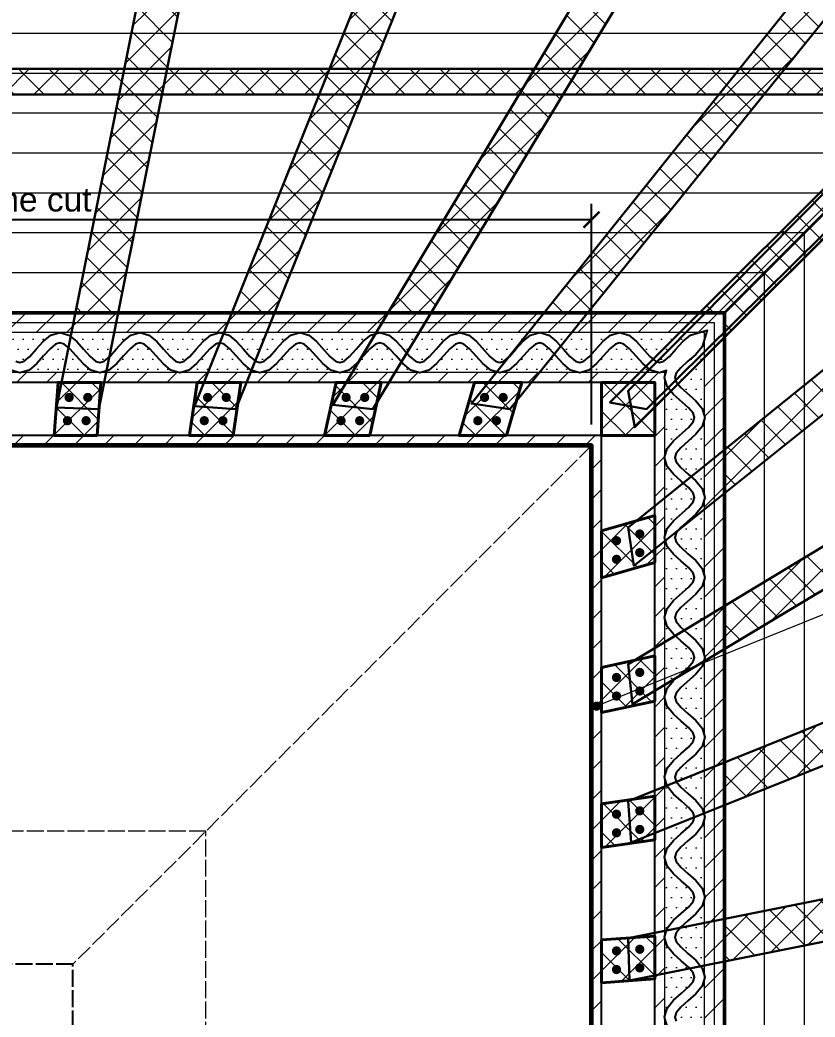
# Model space of a CAD drawing. Header units: millimetres. Extents: x -5750 to 7370, y -6735 to 6000.
# Drawn here: x 551 to 3540, y 301 to 4051 of the extents above; entities that cross this region are included whole.
import ezdxf

# ---------------------------------------------------------------- set-up
doc = ezdxf.new("R2010")
doc.units = ezdxf.units.MM
doc.linetypes.add('DASHED', pattern=[1.524, 1.27, -0.254])
for name, color, linetype, lineweight in [('ANNOTATION', 4, 'CONTINUOUS', 18), ('DIMS', 3, 'CONTINUOUS', 18), ('HATCH-CAST', 7, 'CONTINUOUS', 9), ('HATCH-INSULATION', 7, 'Continuous', 9), ('HATCH-PRINTED', 7, 'CONTINUOUS', 9), ('HIDDEN-AXIS', 8, 'DASHED', 18), ('LINES', 7, 'CONTINUOUS', 25), ('OUTLINE-CUT', 7, 'CONTINUOUS', 50), ('OUTLINE-FINE', 7, 'CONTINUOUS', 25), ('PRINTED-BEAD', 7, 'CONTINUOUS', 25)]:
    doc.layers.add(name, color=color, linetype=linetype, lineweight=lineweight)
doc.styles.get("Standard").update_dxf_attribs({"font": 'arial.ttf'})
doc.dimstyles.new('PYR-1-50', dxfattribs={"dimscale": 50, "dimtxt": 1.8, "dimasz": 1.2, "dimexe": 1.2, "dimexo": 0.8, "dimgap": 0.6, "dimtad": 1, "dimdec": 0, "dimtxsty": 'Standard', "dimblk": 'ARCHTICK', "dimcen": 2.5, "dimclrd": 3, "dimclre": 3, "dimclrt": 7, "dimazin": 3, "dimtfac": 1, "dimtmove": 0, "dimatfit": 3})

# ---------------------------------------------------------------- blocks, each defined once
blk = doc.blocks.new('_ARCHTICK')
at = {"color": 0, "linetype": 'BYBLOCK', "const_width": 0.15}
blk.add_lwpolyline([(-0.5, -0.5), (0.5, 0.5)], dxfattribs=at)

msp = doc.modelspace()

# ---------------------------------------------------------------- hatches: boundary and pattern name
at = {"layer": 'ANNOTATION', "ltscale": 50}
h = msp.add_hatch(color=7, dxfattribs=at)
h.dxf.hatch_style = 1
edge = h.paths.add_edge_path()
edge.add_arc((2718.8, 1470), 17.5, 0, 360)
at = {"layer": 'HATCH-CAST', "ltscale": 50}
h = msp.add_hatch(dxfattribs=at)
h.set_pattern_fill('ANSI37', scale=25.197)
h.paths.add_polyline_path([(-4887.5, -5137.5), (-4887.5, 5137.5), (5387.5, 5137.5), (5387.5, -5137.5)])
h.paths.add_polyline_path([(-4662.5, 4819.2), (-4662.5, 3930), (-4683.3, 3857.9), (-4662.5, 3841.3), (-4662.5, 2947.5), (-4678.8, 2872.2), (-4662.5, 2862.5), (-4662.5, 1965), (-4673.7, 1887.2), (-4662.5, 1882.7), (-4662.5, 982.5), (-4668.2, 903.1), (-4662.5, 901.9), (-4662.5, 80), (-4662.5, -80), (-4662.5, -901.9), (-4668.2, -903.1), (-4662.5, -982.5), (-4662.5, -1882.7), (-4673.7, -1887.2), (-4662.5, -1965), (-4662.5, -2862.5), (-4678.8, -2872.2), (-4662.5, -2947.5), (-4662.5, -3841.3), (-4683.3, -3857.9), (-4662.5, -3930), (-4662.5, -4819.2), (-4687.2, -4843.9), (-4687.1, -4844.2), (-4731.1, -4887.8), (-4662.5, -4912.5), (-4637.8, -4981.1), (-4594.2, -4937.1), (-4593.9, -4937.2), (-4569.2, -4912.5), (-3680, -4912.5), (-3607.9, -4933.3), (-3591.3, -4912.5), (-2697.5, -4912.5), (-2622.2, -4928.8), (-2612.5, -4912.5), (-1715, -4912.5), (-1637.2, -4923.7), (-1632.7, -4912.5), (-732.5, -4912.5), (-653.1, -4918.2), (-651.9, -4912.5), (170, -4912.5), (330, -4912.5), (1151.9, -4912.5), (1153.1, -4918.2), (1232.5, -4912.5), (2132.7, -4912.5), (2137.2, -4923.7), (2215, -4912.5), (3112.5, -4912.5), (3122.2, -4928.8), (3197.5, -4912.5), (4091.3, -4912.5), (4107.9, -4933.3), (4180, -4912.5), (5069.2, -4912.5), (5093.9, -4937.2), (5094.2, -4937.1), (5137.8, -4981.1), (5162.5, -4912.5), (5231.1, -4887.8), (5187.1, -4844.2), (5187.2, -4843.9), (5162.5, -4819.2), (5162.5, -3930), (5183.3, -3857.9), (5162.5, -3841.3), (5162.5, -2947.5), (5178.8, -2872.2), (5162.5, -2862.5), (5162.5, -1965), (5173.7, -1887.2), (5162.5, -1882.7), (5162.5, -982.5), (5168.2, -903.1), (5162.5, -901.9), (5162.5, -80), (5162.5, 80), (5162.5, 901.9), (5168.2, 903.1), (5162.5, 982.5), (5162.5, 1882.7), (5173.7, 1887.2), (5162.5, 1965), (5162.5, 2862.5), (5178.8, 2872.2), (5162.5, 2947.5), (5162.5, 3841.3), (5183.3, 3857.9), (5162.5, 3930), (5162.5, 4819.2), (5187.2, 4843.9), (5187.1, 4844.2), (5231.1, 4887.8), (5162.5, 4912.5), (5137.8, 4981.1), (5094.2, 4937.1), (5093.9, 4937.2), (5069.2, 4912.5), (4180, 4912.5), (4107.9, 4933.3), (4091.3, 4912.5), (3197.5, 4912.5), (3122.2, 4928.8), (3112.5, 4912.5), (2215, 4912.5), (2137.2, 4923.7), (2132.7, 4912.5), (1232.5, 4912.5), (1153.1, 4918.2), (1151.9, 4912.5), (330, 4912.5), (170, 4912.5), (-651.9, 4912.5), (-653.1, 4918.2), (-732.5, 4912.5), (-1632.7, 4912.5), (-1637.2, 4923.7), (-1715, 4912.5), (-2612.5, 4912.5), (-2622.2, 4928.8), (-2697.5, 4912.5), (-3591.3, 4912.5), (-3607.9, 4933.3), (-3680, 4912.5), (-4569.2, 4912.5), (-4593.9, 4937.2), (-4594.2, 4937.1), (-4637.8, 4981.1), (-4662.5, 4912.5), (-4731.1, 4887.8), (-4687.1, 4844.2), (-4687.2, 4843.9)])
h = msp.add_hatch(dxfattribs=at)
h.set_pattern_fill('ANSI37', scale=25.197)
h.paths.add_polyline_path([(5137.8, 4981.1), (5187.2, 4843.9), (3200, 2856.7), (3200, 2950), (3128.3, 2950)])
h = msp.add_hatch(dxfattribs=at)
h.set_pattern_fill('ANSI37', scale=25.197)
h.paths.add_polyline_path([(1311.9, 4906.8), (919.6, 2950), (759.4, 2950), (1153.1, 4918.2)])
h = msp.add_hatch(dxfattribs=at)
h.set_pattern_fill('ANSI37', scale=25.197)
h.paths.add_polyline_path([(2292.8, 4901.3), (1508.5, 2950), (1347.7, 2950), (2137.2, 4923.7)])
h = msp.add_hatch(dxfattribs=at)
h.set_pattern_fill('ANSI37', scale=25.197)
h.paths.add_polyline_path([(3272.8, 4896.2), (2096.8, 2950), (1935, 2950), (3122.2, 4928.8)])
h = msp.add_hatch(dxfattribs=at)
h.set_pattern_fill('ANSI37', scale=25.197)
h.paths.add_polyline_path([(4252.1, 4891.7), (2684.7, 2950), (2521.3, 2950), (4107.9, 4933.3)])
h = msp.add_hatch(dxfattribs=at)
h.set_pattern_fill('ANSI37', scale=25.197)
h.paths.add_polyline_path([(3128.3, 2950), (3106.7, 2950), (5093.9, 4937.2), (5094.2, 4937.1)])
h = msp.add_hatch(dxfattribs=at)
h.set_pattern_fill('ANSI37', scale=25.197)
h.paths.add_polyline_path([(5183.3, 3857.9), (3200, 2271.3), (3200, 2434.7), (5141.7, 4002.1)])
h = msp.add_hatch(dxfattribs=at)
h.set_pattern_fill('ANSI37', scale=25.197)
h.paths.add_polyline_path([(330, 3770.8), (330, 3866.8), (942.8, 3866.8), (923.6, 3770.8)])
h = msp.add_hatch(dxfattribs=at)
h.set_pattern_fill('ANSI37', scale=25.197)
h.paths.add_polyline_path([(1084.2, 3770.8), (1103.4, 3866.8), (1714.4, 3866.8), (1676, 3770.8)])
h = msp.add_hatch(dxfattribs=at)
h.set_pattern_fill('ANSI37', scale=25.197)
h.paths.add_polyline_path([(1838.4, 3770.8), (1877, 3866.8), (2485, 3866.8), (2427.4, 3770.8)])
h = msp.add_hatch(dxfattribs=at)
h.set_pattern_fill('ANSI37', scale=25.197)
h.paths.add_polyline_path([(2592.7, 3770.8), (2650.7, 3866.8), (3254.7, 3866.8), (3177.9, 3770.8)])
h = msp.add_hatch(dxfattribs=at)
h.set_pattern_fill('ANSI37', scale=25.197)
h.paths.add_polyline_path([(3347.3, 3770.8), (3424.7, 3866.8), (4023.5, 3866.8), (3927.5, 3770.8)])
h = msp.add_hatch(dxfattribs=at)
h.set_pattern_fill('ANSI37', scale=25.197)
h.paths.add_polyline_path([(5178.8, 2872.2), (3200, 1685), (3200, 1846.8), (5146.2, 3022.8)])
h = msp.add_hatch(dxfattribs=at)
h.set_pattern_fill('ANSI37', scale=25.197)
h.paths.add_polyline_path([(694.1, 2687.5), (855.3, 2687.5), (840.9, 2487.5), (679.7, 2487.5)])
h = msp.add_hatch(dxfattribs=at)
h.set_pattern_fill('ANSI37', scale=25.197)
h.paths.add_polyline_path([(1381.7, 2687.5), (1352.9, 2487.5), (1188.3, 2487.5), (1217.1, 2687.5)])
h = msp.add_hatch(dxfattribs=at)
h.set_pattern_fill('ANSI37', scale=25.197)
h.paths.add_polyline_path([(1865.9, 2487.5), (1695.9, 2487.5), (1739.1, 2687.5), (1909.1, 2687.5)])
h = msp.add_hatch(dxfattribs=at)
h.set_pattern_fill('ANSI37', scale=25.197)
h.paths.add_polyline_path([(2202.5, 2487.5), (2260.1, 2687.5), (2437.5, 2687.5), (2379.9, 2487.5)])
h = msp.add_hatch(dxfattribs=at)
h.set_pattern_fill('ANSI37', scale=25.197)
h.paths.add_polyline_path([(2737.5, 2487.5), (2937.5, 2487.5), (2937.5, 2687.5), (2737.5, 2687.5)])
h = msp.add_hatch(dxfattribs=at)
h.set_pattern_fill('ANSI37', scale=25.197)
h.paths.add_polyline_path([(2937.5, 2187.5), (2937.5, 2010.1), (2737.5, 1952.5), (2737.5, 2129.9)])
h = msp.add_hatch(dxfattribs=at)
h.set_pattern_fill('ANSI37', scale=25.197)
h.paths.add_polyline_path([(5173.7, 1887.2), (3200, 1097.7), (3200, 1258.5), (5151.3, 2042.8)])
h = msp.add_hatch(dxfattribs=at)
h.set_pattern_fill('ANSI37', scale=25.197)
h.paths.add_polyline_path([(2937.5, 1489.1), (2737.5, 1445.9), (2737.5, 1615.9), (2937.5, 1659.1)])
h = msp.add_hatch(dxfattribs=at)
h.set_pattern_fill('ANSI37', scale=25.197)
h.paths.add_polyline_path([(2737.5, 938.3), (2737.5, 1102.9), (2937.5, 1131.7), (2937.5, 967.1)])
h = msp.add_hatch(dxfattribs=at)
h.set_pattern_fill('ANSI37', scale=25.197)
h.paths.add_polyline_path([(5168.2, 903.1), (3200, 509.4), (3200, 669.6), (5156.8, 1061.9)])
h = msp.add_hatch(dxfattribs=at)
h.set_pattern_fill('ANSI37', scale=25.197)
h.paths.add_polyline_path([(2737.5, 590.9), (2937.5, 605.3), (2937.5, 444.1), (2737.5, 429.7)])
at = {"layer": 'HATCH-INSULATION', "ltscale": 50}
h = msp.add_hatch(dxfattribs=at)
h.set_pattern_fill('DOTS', scale=23.622)
h.paths.add_polyline_path([(666.9, 2865.6), (637.8, 2841.7), (611.8, 2812.5), (587.7, 2785.4), (566.7, 2768.2), (550.7, 2763.3), (534.6, 2768.2), (513.6, 2785.4), (489.5, 2812.5), (463.5, 2841.7), (434.4, 2865.6), (403.1, 2875), (698.2, 2875)])
h = msp.add_hatch(dxfattribs=at)
h.set_pattern_fill('DOTS', scale=23.622)
h.paths.add_polyline_path([(967.6, 2865.6), (938.5, 2841.7), (912.5, 2812.5), (888.4, 2785.4), (867.4, 2768.2), (851.3, 2763.3), (835.3, 2768.2), (814.2, 2785.4), (790.2, 2812.5), (764.1, 2841.7), (735, 2865.6), (703.7, 2875), (998.9, 2875)])
h = msp.add_hatch(dxfattribs=at)
h.set_pattern_fill('DOTS', scale=23.622)
h.paths.add_polyline_path([(1268.2, 2865.6), (1239.2, 2841.7), (1213.1, 2812.5), (1189.1, 2785.4), (1168, 2768.2), (1152, 2763.3), (1135.9, 2768.2), (1114.9, 2785.4), (1090.8, 2812.5), (1064.8, 2841.7), (1035.7, 2865.6), (1004.4, 2875), (1299.5, 2875)])
h = msp.add_hatch(dxfattribs=at)
h.set_pattern_fill('DOTS', scale=23.622)
h.paths.add_polyline_path([(1568.9, 2865.6), (1539.8, 2841.7), (1513.8, 2812.5), (1489.7, 2785.4), (1468.7, 2768.2), (1452.6, 2763.3), (1436.6, 2768.2), (1415.6, 2785.4), (1391.5, 2812.5), (1365.4, 2841.7), (1336.4, 2865.6), (1305.1, 2875), (1600.2, 2875)])
h = msp.add_hatch(dxfattribs=at)
h.set_pattern_fill('DOTS', scale=23.622)
h.paths.add_polyline_path([(1790.4, 2785.4), (1769.3, 2768.2), (1753.3, 2763.3), (1737.2, 2768.2), (1716.2, 2785.4), (1666.1, 2841.7), (1637, 2865.6), (1605.7, 2875), (1900.9, 2875), (1869.6, 2865.6), (1840.5, 2841.7), (1814.5, 2812.5)])
h = msp.add_hatch(dxfattribs=at)
h.set_pattern_fill('DOTS', scale=23.622)
h.paths.add_polyline_path([(2170.2, 2865.6), (2141.1, 2841.7), (2115.1, 2812.5), (2091, 2785.4), (2070, 2768.2), (2053.9, 2763.3), (2037.9, 2768.2), (2016.9, 2785.4), (1992.8, 2812.5), (1966.8, 2841.7), (1937.7, 2865.6), (1906.4, 2875), (2201.5, 2875)])
h = msp.add_hatch(dxfattribs=at)
h.set_pattern_fill('DOTS', scale=23.622)
h.paths.add_polyline_path([(2391.7, 2785.4), (2370.7, 2768.2), (2354.6, 2763.3), (2338.6, 2768.2), (2317.5, 2785.4), (2267.4, 2841.7), (2238.3, 2865.6), (2207, 2875), (2502.2, 2875), (2470.9, 2865.6), (2441.8, 2841.7), (2415.8, 2812.5)])
h = msp.add_hatch(dxfattribs=at)
h.set_pattern_fill('DOTS', scale=23.622)
h.paths.add_polyline_path([(2671.3, 2768.2), (2655.3, 2763.3), (2639.2, 2768.2), (2618.2, 2785.4), (2594.1, 2812.5), (2568.1, 2841.7), (2539, 2865.6), (2507.7, 2875), (2802.8, 2875), (2771.5, 2865.6), (2742.5, 2841.7), (2692.3, 2785.4)])
h = msp.add_hatch(dxfattribs=at)
h.set_pattern_fill('DOTS', scale=23.622)
h.paths.add_polyline_path([(2993, 2785.4), (2972, 2768.2), (2955.9, 2763.3), (2939.9, 2768.2), (2918.8, 2785.4), (2868.7, 2841.7), (2839.6, 2865.6), (2808.4, 2875), (3103.5, 2875), (3072.2, 2865.6), (3043.1, 2841.7), (3017.1, 2812.5)])
h = msp.add_hatch(dxfattribs=at)
h.set_pattern_fill('DOTS', scale=23.622)
h.paths.add_polyline_path([(3018.2, 2689.9), (3013.3, 2705.9), (3018.2, 2722), (3035.4, 2743), (3062.5, 2767.1), (3091.7, 2793.1), (3115.6, 2822.2), (3125, 2853.5), (3125, 2558.4), (3115.6, 2589.6), (3091.7, 2618.7), (3035.4, 2668.8)])
h = msp.add_hatch(dxfattribs=at)
h.set_pattern_fill('DOTS', scale=23.622)
h.paths.add_polyline_path([(584.7, 2734.4), (613.8, 2758.3), (639.8, 2787.5), (663.9, 2814.6), (684.9, 2831.8), (701, 2836.7), (717, 2831.8), (738.1, 2814.6), (762.2, 2787.5), (788.2, 2758.3), (817.3, 2734.4), (848.6, 2725), (553.4, 2725)])
h = msp.add_hatch(dxfattribs=at)
h.set_pattern_fill('DOTS', scale=23.622)
h.paths.add_polyline_path([(885.4, 2734.4), (914.5, 2758.3), (940.5, 2787.5), (964.6, 2814.6), (985.6, 2831.8), (1001.6, 2836.7), (1017.7, 2831.8), (1038.7, 2814.6), (1062.8, 2787.5), (1088.8, 2758.3), (1117.9, 2734.4), (1149.2, 2725), (854.1, 2725)])
h = msp.add_hatch(dxfattribs=at)
h.set_pattern_fill('DOTS', scale=23.622)
h.paths.add_polyline_path([(1186, 2734.4), (1215.1, 2758.3), (1241.1, 2787.5), (1265.2, 2814.6), (1286.2, 2831.8), (1302.3, 2836.7), (1318.4, 2831.8), (1339.4, 2814.6), (1363.5, 2787.5), (1389.5, 2758.3), (1418.6, 2734.4), (1449.9, 2725), (1154.7, 2725)])
h = msp.add_hatch(dxfattribs=at)
h.set_pattern_fill('DOTS', scale=23.622)
h.paths.add_polyline_path([(1565.9, 2814.6), (1586.9, 2831.8), (1603, 2836.7), (1619, 2831.8), (1640, 2814.6), (1690.1, 2758.3), (1719.2, 2734.4), (1750.5, 2725), (1455.4, 2725), (1486.7, 2734.4), (1515.8, 2758.3), (1541.8, 2787.5)])
h = msp.add_hatch(dxfattribs=at)
h.set_pattern_fill('DOTS', scale=23.622)
h.paths.add_polyline_path([(1787.3, 2734.4), (1816.4, 2758.3), (1842.5, 2787.5), (1866.5, 2814.6), (1887.6, 2831.8), (1903.6, 2836.7), (1919.7, 2831.8), (1940.7, 2814.6), (1964.8, 2787.5), (1990.8, 2758.3), (2019.9, 2734.4), (2051.2, 2725), (1756, 2725)])
h = msp.add_hatch(dxfattribs=at)
h.set_pattern_fill('DOTS', scale=23.622)
h.paths.add_polyline_path([(2167.2, 2814.6), (2188.2, 2831.8), (2204.3, 2836.7), (2220.3, 2831.8), (2241.4, 2814.6), (2291.5, 2758.3), (2320.6, 2734.4), (2351.8, 2725), (2056.7, 2725), (2088, 2734.4), (2117.1, 2758.3), (2143.1, 2787.5)])
h = msp.add_hatch(dxfattribs=at)
h.set_pattern_fill('DOTS', scale=23.622)
h.paths.add_polyline_path([(2388.7, 2734.4), (2417.7, 2758.3), (2443.8, 2787.5), (2467.9, 2814.6), (2488.9, 2831.8), (2504.9, 2836.7), (2521, 2831.8), (2542, 2814.6), (2566.1, 2787.5), (2592.1, 2758.3), (2621.2, 2734.4), (2652.5, 2725), (2357.4, 2725)])
h = msp.add_hatch(dxfattribs=at)
h.set_pattern_fill('DOTS', scale=23.622)
h.paths.add_polyline_path([(2842.7, 2814.6), (2892.8, 2758.3), (2921.9, 2734.4), (2953.2, 2725), (2658, 2725), (2689.3, 2734.4), (2718.4, 2758.3), (2768.5, 2814.6), (2789.5, 2831.8), (2805.6, 2836.7), (2821.6, 2831.8)])
h = msp.add_hatch(dxfattribs=at)
h.set_pattern_fill('DOTS', scale=23.622)
h.paths.add_polyline_path([(2975, 2725), (2958.7, 2725), (2982, 2732), (2975, 2708.7)])
h = msp.add_hatch(dxfattribs=at)
h.set_pattern_fill('DOTS', scale=23.622)
h.paths.add_polyline_path([(3064.6, 2518.5), (3008.3, 2468.4), (2984.4, 2439.3), (2975, 2408), (2975, 2703.2), (2984.4, 2671.9), (3008.3, 2642.8), (3064.6, 2592.7), (3081.8, 2571.6), (3086.7, 2555.6), (3081.8, 2539.5)])
h = msp.add_hatch(dxfattribs=at)
h.set_pattern_fill('DOTS', scale=23.622)
h.paths.add_polyline_path([(3035.4, 2368.2), (3018.2, 2389.2), (3013.3, 2405.3), (3018.2, 2421.3), (3035.4, 2442.3), (3091.7, 2492.5), (3115.6, 2521.5), (3125, 2552.8), (3125, 2257.7), (3115.6, 2289), (3091.7, 2318.1), (3062.5, 2344.1)])
h = msp.add_hatch(dxfattribs=at)
h.set_pattern_fill('DOTS', scale=23.622)
h.paths.add_polyline_path([(3064.6, 2292), (3081.8, 2271), (3086.7, 2254.9), (3081.8, 2238.9), (3064.6, 2217.9), (3008.3, 2167.7), (2984.4, 2138.7), (2975, 2107.4), (2975, 2402.5), (2984.4, 2371.2), (3008.3, 2342.1), (3037.5, 2316.1)])
h = msp.add_hatch(dxfattribs=at)
h.set_pattern_fill('DOTS', scale=23.622)
h.paths.add_polyline_path([(3035.4, 2067.5), (3018.2, 2088.6), (3013.3, 2104.6), (3018.2, 2120.7), (3035.4, 2141.7), (3091.7, 2191.8), (3115.6, 2220.9), (3125, 2252.2), (3125, 1957), (3115.6, 1988.3), (3091.7, 2017.4), (3062.5, 2043.4)])
h = msp.add_hatch(dxfattribs=at)
h.set_pattern_fill('DOTS', scale=23.622)
h.paths.add_polyline_path([(3064.6, 1991.4), (3081.8, 1970.3), (3086.7, 1954.3), (3081.8, 1938.2), (3064.6, 1917.2), (3008.3, 1867.1), (2984.4, 1838), (2975, 1806.7), (2975, 2101.8), (2984.4, 2070.6), (3008.3, 2041.5), (3037.5, 2015.4)])
h = msp.add_hatch(dxfattribs=at)
h.set_pattern_fill('DOTS', scale=23.622)
h.paths.add_polyline_path([(3035.4, 1766.9), (3018.2, 1787.9), (3013.3, 1803.9), (3018.2, 1820), (3035.4, 1841), (3091.7, 1891.1), (3115.6, 1920.2), (3125, 1951.5), (3125, 1656.4), (3115.6, 1687.7), (3091.7, 1716.8), (3062.5, 1742.8)])
h = msp.add_hatch(dxfattribs=at)
h.set_pattern_fill('DOTS', scale=23.622)
h.paths.add_polyline_path([(3064.6, 1690.7), (3081.8, 1669.7), (3086.7, 1653.6), (3081.8, 1637.6), (3064.6, 1616.5), (3008.3, 1566.4), (2984.4, 1537.3), (2975, 1506), (2975, 1801.2), (2984.4, 1769.9), (3008.3, 1740.8), (3037.5, 1714.8)])
h = msp.add_hatch(dxfattribs=at)
h.set_pattern_fill('DOTS', scale=23.622)
h.paths.add_polyline_path([(3035.4, 1466.2), (3018.2, 1487.2), (3013.3, 1503.3), (3018.2, 1519.3), (3035.4, 1540.4), (3091.7, 1590.5), (3115.6, 1619.6), (3125, 1650.9), (3125, 1355.7), (3115.6, 1387), (3091.7, 1416.1), (3062.5, 1442.1)])
h = msp.add_hatch(dxfattribs=at)
h.set_pattern_fill('DOTS', scale=23.622)
h.paths.add_polyline_path([(2984.4, 1469.2), (3008.3, 1440.1), (3037.5, 1414.1), (3064.6, 1390), (3081.8, 1369), (3086.7, 1353), (3081.8, 1336.9), (3064.6, 1315.9), (3037.5, 1291.8), (3008.3, 1265.8), (2984.4, 1236.7), (2975, 1205.4), (2975, 1500.5)])
h = msp.add_hatch(dxfattribs=at)
h.set_pattern_fill('DOTS', scale=23.622)
h.paths.add_polyline_path([(3115.6, 1086.4), (3091.7, 1115.4), (3062.5, 1141.5), (3035.4, 1165.6), (3018.2, 1186.6), (3013.3, 1202.6), (3018.2, 1218.7), (3035.4, 1239.7), (3062.5, 1263.8), (3091.7, 1289.8), (3115.6, 1318.9), (3125, 1350.2), (3125, 1055.1)])
h = msp.add_hatch(dxfattribs=at)
h.set_pattern_fill('DOTS', scale=23.622)
h.paths.add_polyline_path([(2984.4, 1168.6), (3008.3, 1139.5), (3037.5, 1113.5), (3064.6, 1089.4), (3081.8, 1068.4), (3086.7, 1052.3), (3081.8, 1036.2), (3064.6, 1015.2), (3037.5, 991.1), (3008.3, 965.1), (2984.4, 936), (2975, 904.7), (2975, 1199.9)])
h = msp.add_hatch(dxfattribs=at)
h.set_pattern_fill('DOTS', scale=23.622)
h.paths.add_polyline_path([(3115.6, 785.7), (3091.7, 814.8), (3062.5, 840.8), (3035.4, 864.9), (3018.2, 885.9), (3013.3, 902), (3018.2, 918), (3035.4, 939.1), (3062.5, 963.1), (3091.7, 989.2), (3115.6, 1018.2), (3125, 1049.5), (3125, 754.4)])
h = msp.add_hatch(dxfattribs=at)
h.set_pattern_fill('DOTS', scale=23.622)
h.paths.add_polyline_path([(2984.4, 867.9), (3008.3, 838.8), (3037.5, 812.8), (3064.6, 788.7), (3081.8, 767.7), (3086.7, 751.6), (3081.8, 735.6), (3064.6, 714.6), (3037.5, 690.5), (3008.3, 664.5), (2984.4, 635.4), (2975, 604.1), (2975, 899.2)])
h = msp.add_hatch(dxfattribs=at)
h.set_pattern_fill('DOTS', scale=23.622)
h.paths.add_polyline_path([(3115.6, 485), (3091.7, 514.1), (3062.5, 540.2), (3035.4, 564.2), (3018.2, 585.3), (3013.3, 601.3), (3018.2, 617.4), (3035.4, 638.4), (3062.5, 662.5), (3091.7, 688.5), (3115.6, 717.6), (3125, 748.9), (3125, 453.7)])
h = msp.add_hatch(dxfattribs=at)
h.set_pattern_fill('DOTS', scale=23.622)
h.paths.add_polyline_path([(2984.4, 567.3), (3008.3, 538.2), (3037.5, 512.2), (3064.6, 488.1), (3081.8, 467), (3086.7, 451), (3081.8, 434.9), (3064.6, 413.9), (3037.5, 389.8), (3008.3, 363.8), (2984.4, 334.7), (2975, 303.4), (2975, 598.6)])
h = msp.add_hatch(dxfattribs=at)
h.set_pattern_fill('DOTS', scale=23.622)
h.paths.add_polyline_path([(3115.6, 184.4), (3091.7, 213.5), (3062.5, 239.5), (3035.4, 263.6), (3018.2, 284.6), (3013.3, 300.7), (3018.2, 316.7), (3035.4, 337.7), (3062.5, 361.8), (3091.7, 387.8), (3115.6, 416.9), (3125, 448.2), (3125, 153.1)])
at = {"layer": 'HATCH-PRINTED', "ltscale": 50}
h = msp.add_hatch(dxfattribs=at)
h.set_pattern_fill('ANSI31', scale=25.197)
h.paths.add_polyline_path([(3200, 2950), (3200, -2950), (-2700, -2950), (-2700, 2950)])
h.paths.add_polyline_path([(3125.8, 1353), (3125, 1355.7), (3125, 1650.9), (3125.8, 1653.6), (3125, 1656.4), (3125, 1951.5), (3125.8, 1954.3), (3125, 1957), (3125, 2252.2), (3125.8, 2254.9), (3125, 2257.7), (3125, 2552.8), (3125.8, 2555.6), (3125, 2558.4), (3125, 2853.5), (3134.3, 2884.3), (3103.5, 2875), (2808.4, 2875), (2805.6, 2875.8), (2802.8, 2875), (2507.7, 2875), (2504.9, 2875.8), (2502.2, 2875), (2207, 2875), (2204.3, 2875.8), (2201.5, 2875), (1906.4, 2875), (1903.6, 2875.8), (1900.9, 2875), (1605.7, 2875), (1603, 2875.8), (1600.2, 2875), (1305.1, 2875), (1302.3, 2875.8), (1299.5, 2875), (1004.4, 2875), (1001.6, 2875.8), (998.9, 2875), (703.7, 2875), (701, 2875.8), (698.2, 2875), (403.1, 2875), (400.3, 2875.8), (397.6, 2875), (102.4, 2875), (99.7, 2875.8), (96.9, 2875), (-198.2, 2875), (-201, 2875.8), (-203.7, 2875), (-498.9, 2875), (-501.6, 2875.8), (-504.4, 2875), (-799.5, 2875), (-802.3, 2875.8), (-805.1, 2875), (-1100.2, 2875), (-1103, 2875.8), (-1105.7, 2875), (-1400.9, 2875), (-1403.6, 2875.8), (-1406.4, 2875), (-1701.5, 2875), (-1704.3, 2875.8), (-1707, 2875), (-2002.2, 2875), (-2004.9, 2875.8), (-2007.7, 2875), (-2302.8, 2875), (-2305.6, 2875.8), (-2308.4, 2875), (-2603.5, 2875), (-2634.3, 2884.3), (-2625, 2853.5), (-2625, 2558.4), (-2625.8, 2555.6), (-2625, 2552.8), (-2625, 2257.7), (-2625.8, 2254.9), (-2625, 2252.2), (-2625, 1957), (-2625.8, 1954.3), (-2625, 1951.5), (-2625, 1656.4), (-2625.8, 1653.6), (-2625, 1650.9), (-2625, 1355.7), (-2625.8, 1353), (-2625, 1350.2), (-2625, 1055.1), (-2625.8, 1052.3), (-2625, 1049.5), (-2625, 754.4), (-2625.8, 751.6), (-2625, 748.9), (-2625, 453.7), (-2625.8, 451), (-2625, 448.2), (-2625, 153.1), (-2625.8, 150.3), (-2625, 147.6), (-2625, -147.6), (-2625.8, -150.3), (-2625, -153.1), (-2625, -448.2), (-2625.8, -451), (-2625, -453.7), (-2625, -748.9), (-2625.8, -751.6), (-2625, -754.4), (-2625, -1049.5), (-2625.8, -1052.3), (-2625, -1055.1), (-2625, -1350.2), (-2625.8, -1353), (-2625, -1355.7), (-2625, -1650.9), (-2625.8, -1653.6), (-2625, -1656.4), (-2625, -1951.5), (-2625.8, -1954.3), (-2625, -1957), (-2625, -2252.2), (-2625.8, -2254.9), (-2625, -2257.7), (-2625, -2552.8), (-2625.8, -2555.6), (-2625, -2558.4), (-2625, -2853.5), (-2634.3, -2884.3), (-2603.5, -2875), (-2308.4, -2875), (-2305.6, -2875.8), (-2302.8, -2875), (-2007.7, -2875), (-2004.9, -2875.8), (-2002.2, -2875), (-1707, -2875), (-1704.3, -2875.8), (-1701.5, -2875), (-1406.4, -2875), (-1403.6, -2875.8), (-1400.9, -2875), (-1105.7, -2875), (-1103, -2875.8), (-1100.2, -2875), (-805.1, -2875), (-802.3, -2875.8), (-799.5, -2875), (-504.4, -2875), (-501.6, -2875.8), (-498.9, -2875), (-203.7, -2875), (-201, -2875.8), (-198.2, -2875), (96.9, -2875), (99.7, -2875.8), (102.4, -2875), (397.6, -2875), (400.3, -2875.8), (403.1, -2875), (698.2, -2875), (701, -2875.8), (703.7, -2875), (998.9, -2875), (1001.6, -2875.8), (1004.4, -2875), (1299.5, -2875), (1302.3, -2875.8), (1305.1, -2875), (1600.2, -2875), (1603, -2875.8), (1605.7, -2875), (1900.9, -2875), (1903.6, -2875.8), (1906.4, -2875), (2201.5, -2875), (2204.3, -2875.8), (2207, -2875), (2502.2, -2875), (2504.9, -2875.8), (2507.7, -2875), (2802.8, -2875), (2805.6, -2875.8), (2808.4, -2875), (3103.5, -2875), (3134.3, -2884.3), (3125, -2853.5), (3125, -2558.4), (3125.8, -2555.6), (3125, -2552.8), (3125, -2257.7), (3125.8, -2254.9), (3125, -2252.2), (3125, -1957), (3125.8, -1954.3), (3125, -1951.5), (3125, -1656.4), (3125.8, -1653.6), (3125, -1650.9), (3125, -1355.7), (3125.8, -1353), (3125, -1350.2), (3125, -1055.1), (3125.8, -1052.3), (3125, -1049.5), (3125, -754.4), (3125.8, -751.6), (3125, -748.9), (3125, -453.7), (3125.8, -451), (3125, -448.2), (3125, -153.1), (3125.8, -150.3), (3125, -147.6), (3125, 147.6), (3125.8, 150.3), (3125, 153.1), (3125, 448.2), (3125.8, 451), (3125, 453.7), (3125, 748.9), (3125.8, 751.6), (3125, 754.4), (3125, 1049.5), (3125.8, 1052.3), (3125, 1055.1), (3125, 1350.2)])
h = msp.add_hatch(dxfattribs=at)
h.set_pattern_fill('ANSI31', scale=25.197)
h.paths.add_polyline_path([(-952.6, -2724.2), (-955.4, -2725), (-1250.5, -2725), (-1253.3, -2724.2), (-1256, -2725), (-1551.2, -2725), (-1553.9, -2724.2), (-1556.7, -2725), (-1851.8, -2725), (-1854.6, -2724.2), (-1857.4, -2725), (-2152.5, -2725), (-2155.3, -2724.2), (-2158, -2725), (-2453.2, -2725), (-2455.9, -2724.2), (-2458.7, -2725), (-2475, -2725), (-2475, -2708.7), (-2474.2, -2705.9), (-2475, -2703.2), (-2475, -2408), (-2474.2, -2405.3), (-2475, -2402.5), (-2475, -2107.4), (-2474.2, -2104.6), (-2475, -2101.8), (-2475, -1806.7), (-2474.2, -1803.9), (-2475, -1801.2), (-2475, -1506), (-2474.2, -1503.3), (-2475, -1500.5), (-2475, -1205.4), (-2474.2, -1202.6), (-2475, -1199.9), (-2475, -904.7), (-2474.2, -902), (-2475, -899.2), (-2475, -604.1), (-2474.2, -601.3), (-2475, -598.6), (-2475, -303.4), (-2474.2, -300.7), (-2475, -297.9), (-2475, -2.8), (-2474.2, 0), (-2475, 2.8), (-2475, 297.9), (-2474.2, 300.7), (-2475, 303.4), (-2475, 598.6), (-2474.2, 601.3), (-2475, 604.1), (-2475, 899.2), (-2474.2, 902), (-2475, 904.7), (-2475, 1199.9), (-2474.2, 1202.6), (-2475, 1205.4), (-2475, 1500.5), (-2474.2, 1503.3), (-2475, 1506), (-2475, 1801.2), (-2474.2, 1803.9), (-2475, 1806.7), (-2475, 2101.8), (-2474.2, 2104.6), (-2475, 2107.4), (-2475, 2402.5), (-2474.2, 2405.3), (-2475, 2408), (-2475, 2703.2), (-2474.2, 2705.9), (-2475, 2708.7), (-2475, 2725), (-2458.7, 2725), (-2455.9, 2724.2), (-2453.2, 2725), (-2158, 2725), (-2155.3, 2724.2), (-2152.5, 2725), (-1857.4, 2725), (-1854.6, 2724.2), (-1851.8, 2725), (-1556.7, 2725), (-1553.9, 2724.2), (-1551.2, 2725), (-1256, 2725), (-1253.3, 2724.2), (-1250.5, 2725), (-955.4, 2725), (-952.6, 2724.2), (-949.9, 2725), (-654.7, 2725), (-652, 2724.2), (-649.2, 2725), (-354.1, 2725), (-351.3, 2724.2), (-348.6, 2725), (-53.4, 2725), (-50.7, 2724.2), (-47.9, 2725), (247.2, 2725), (250, 2724.2), (252.8, 2725), (547.9, 2725), (550.7, 2724.2), (553.4, 2725), (848.6, 2725), (851.3, 2724.2), (854.1, 2725), (1149.2, 2725), (1152, 2724.2), (1154.7, 2725), (1449.9, 2725), (1452.6, 2724.2), (1455.4, 2725), (1750.5, 2725), (1753.3, 2724.2), (1756, 2725), (2051.2, 2725), (2053.9, 2724.2), (2056.7, 2725), (2351.8, 2725), (2354.6, 2724.2), (2357.4, 2725), (2652.5, 2725), (2655.3, 2724.2), (2658, 2725), (2953.2, 2725), (2955.9, 2724.2), (2958.7, 2725), (2975, 2725), (2975, 2708.7), (2974.2, 2705.9), (2975, 2703.2), (2975, 2408), (2974.2, 2405.3), (2975, 2402.5), (2975, 2107.4), (2974.2, 2104.6), (2975, 2101.8), (2975, 1806.7), (2974.2, 1803.9), (2975, 1801.2), (2975, 1506), (2974.2, 1503.3), (2975, 1500.5), (2975, 1205.4), (2974.2, 1202.6), (2975, 1199.9), (2975, 904.7), (2974.2, 902), (2975, 899.2), (2975, 604.1), (2974.2, 601.3), (2975, 598.6), (2975, 303.4), (2974.2, 300.7), (2975, 297.9), (2975, 2.8), (2974.2, 0), (2975, -2.8), (2975, -297.9), (2974.2, -300.7), (2975, -303.4), (2975, -598.6), (2974.2, -601.3), (2975, -604.1), (2975, -899.2), (2974.2, -902), (2975, -904.7), (2975, -1199.9), (2974.2, -1202.6), (2975, -1205.4), (2975, -1500.5), (2974.2, -1503.3), (2975, -1506), (2975, -1801.2), (2974.2, -1803.9), (2975, -1806.7), (2975, -2101.8), (2974.2, -2104.6), (2975, -2107.4), (2975, -2402.5), (2974.2, -2405.3), (2975, -2408), (2975, -2703.2), (2974.2, -2705.9), (2975, -2708.7), (2975, -2725), (2958.7, -2725), (2955.9, -2724.2), (2953.2, -2725), (2658, -2725), (2655.3, -2724.2), (2652.5, -2725), (2357.4, -2725), (2354.6, -2724.2), (2351.8, -2725), (2056.7, -2725), (2053.9, -2724.2), (2051.2, -2725), (1756, -2725), (1753.3, -2724.2), (1750.5, -2725), (1455.4, -2725), (1452.6, -2724.2), (1449.9, -2725), (1154.7, -2725), (1152, -2724.2), (1149.2, -2725), (854.1, -2725), (851.3, -2724.2), (848.6, -2725), (553.4, -2725), (550.7, -2724.2), (547.9, -2725), (252.8, -2725), (250, -2724.2), (247.2, -2725), (-47.9, -2725), (-50.7, -2724.2), (-53.4, -2725), (-348.6, -2725), (-351.3, -2724.2), (-354.1, -2725), (-649.2, -2725), (-652, -2724.2), (-654.7, -2725), (-949.9, -2725)])
h.paths.add_polyline_path([(2260.1, 2687.5), (1909.1, 2687.5), (1739.1, 2687.5), (1381.7, 2687.5), (1217.1, 2687.5), (855.3, 2687.5), (694.1, 2687.5), (330, 2687.5), (170, 2687.5), (-194.1, 2687.5), (-355.3, 2687.5), (-717.1, 2687.5), (-881.7, 2687.5), (-1239.1, 2687.5), (-1409.1, 2687.5), (-1760.1, 2687.5), (-1937.5, 2687.5), (-2237.5, 2687.5), (-2437.5, 2687.5), (-2437.5, 2487.5), (-2437.5, 2187.5), (-2437.5, 2010.1), (-2437.5, 1659.1), (-2437.5, 1489.1), (-2437.5, 1131.7), (-2437.5, 967.1), (-2437.5, 605.3), (-2437.5, 444.1), (-2437.5, 80), (-2437.5, -80), (-2437.5, -444.1), (-2437.5, -605.3), (-2437.5, -967.1), (-2437.5, -1131.7), (-2437.5, -1489.1), (-2437.5, -1659.1), (-2437.5, -2010.1), (-2437.5, -2187.5), (-2437.5, -2487.5), (-2437.5, -2687.5), (-2237.5, -2687.5), (-1937.5, -2687.5), (-1760.1, -2687.5), (-1409.1, -2687.5), (-1239.1, -2687.5), (-881.7, -2687.5), (-717.1, -2687.5), (-355.3, -2687.5), (-194.1, -2687.5), (170, -2687.5), (330, -2687.5), (694.1, -2687.5), (855.3, -2687.5), (1217.1, -2687.5), (1381.7, -2687.5), (1739.1, -2687.5), (1909.1, -2687.5), (2260.1, -2687.5), (2437.5, -2687.5), (2737.5, -2687.5), (2937.5, -2687.5), (2937.5, -2487.5), (2937.5, -2187.5), (2937.5, -2010.1), (2937.5, -1659.1), (2937.5, -1489.1), (2937.5, -1131.7), (2937.5, -967.1), (2937.5, -605.3), (2937.5, -444.1), (2937.5, -80), (2937.5, 80), (2937.5, 444.1), (2937.5, 605.3), (2937.5, 967.1), (2937.5, 1131.7), (2937.5, 1489.1), (2937.5, 1659.1), (2937.5, 2010.1), (2937.5, 2187.5), (2937.5, 2487.5), (2937.5, 2687.5), (2737.5, 2687.5), (2437.5, 2687.5)])
h = msp.add_hatch(dxfattribs=at)
h.set_pattern_fill('ANSI31', scale=25.197)
h.paths.add_polyline_path([(-340.9, 2487.5), (-179.7, 2487.5), (170, 2487.5), (330, 2487.5), (679.7, 2487.5), (840.9, 2487.5), (1188.3, 2487.5), (1352.9, 2487.5), (1695.9, 2487.5), (1865.9, 2487.5), (2202.5, 2487.5), (2379.9, 2487.5), (2737.5, 2487.5), (2737.5, 2129.9), (2737.5, 1952.5), (2737.5, 1615.9), (2737.5, 1445.9), (2737.5, 1102.9), (2737.5, 938.3), (2737.5, 590.9), (2737.5, 429.7), (2737.5, 80), (2737.5, -80), (2737.5, -429.7), (2737.5, -590.9), (2737.5, -938.3), (2737.5, -1102.9), (2737.5, -1445.9), (2737.5, -1615.9), (2737.5, -1952.5), (2737.5, -2129.9), (2737.5, -2487.5), (2379.9, -2487.5), (2202.5, -2487.5), (1865.9, -2487.5), (1695.9, -2487.5), (1352.9, -2487.5), (1188.3, -2487.5), (840.9, -2487.5), (679.7, -2487.5), (330, -2487.5), (170, -2487.5), (-179.7, -2487.5), (-340.9, -2487.5), (-688.3, -2487.5), (-852.9, -2487.5), (-1195.9, -2487.5), (-1365.9, -2487.5), (-1702.5, -2487.5), (-1879.9, -2487.5), (-2237.5, -2487.5), (-2237.5, -2129.9), (-2237.5, -1952.5), (-2237.5, -1615.9), (-2237.5, -1445.9), (-2237.5, -1102.9), (-2237.5, -938.3), (-2237.5, -590.9), (-2237.5, -429.7), (-2237.5, -80), (-2237.5, 80), (-2237.5, 429.7), (-2237.5, 590.9), (-2237.5, 938.3), (-2237.5, 1102.9), (-2237.5, 1445.9), (-2237.5, 1615.9), (-2237.5, 1952.5), (-2237.5, 2129.9), (-2237.5, 2487.5), (-1879.9, 2487.5), (-1702.5, 2487.5), (-1365.9, 2487.5), (-1195.9, 2487.5), (-852.9, 2487.5), (-688.3, 2487.5)])
h.paths.add_polyline_path([(2700, 2450), (-2200, 2450), (-2200, -2450), (2700, -2450)])
at = {"layer": 'LINES', "ltscale": 50}
h = msp.add_hatch(color=7, dxfattribs=at)
h.dxf.hatch_style = 1
edge = h.paths.add_edge_path()
edge.add_arc((735.6, 2631.2), 17.5, 0, 360)
h = msp.add_hatch(color=7, dxfattribs=at)
h.dxf.hatch_style = 1
edge = h.paths.add_edge_path()
edge.add_arc((805.6, 2631.2), 17.5, 0, 360)
h = msp.add_hatch(color=7, dxfattribs=at)
h.dxf.hatch_style = 1
edge = h.paths.add_edge_path()
edge.add_arc((1256.3, 2631.2), 17.5, 0, 360)
h = msp.add_hatch(color=7, dxfattribs=at)
h.dxf.hatch_style = 1
edge = h.paths.add_edge_path()
edge.add_arc((1326.3, 2631.2), 17.5, 0, 360)
h = msp.add_hatch(color=7, dxfattribs=at)
h.dxf.hatch_style = 1
edge = h.paths.add_edge_path()
edge.add_arc((1777, 2631.2), 17.5, 0, 360)
h = msp.add_hatch(color=7, dxfattribs=at)
h.dxf.hatch_style = 1
edge = h.paths.add_edge_path()
edge.add_arc((1847, 2631.2), 17.5, 0, 360)
h = msp.add_hatch(color=7, dxfattribs=at)
h.dxf.hatch_style = 1
edge = h.paths.add_edge_path()
edge.add_arc((2297.6, 2631.2), 17.5, 0, 360)
h = msp.add_hatch(color=7, dxfattribs=at)
h.dxf.hatch_style = 1
edge = h.paths.add_edge_path()
edge.add_arc((2367.6, 2631.2), 17.5, 0, 360)
h = msp.add_hatch(color=7, dxfattribs=at)
h.dxf.hatch_style = 1
edge = h.paths.add_edge_path()
edge.add_arc((729.4, 2543.8), 17.5, 0, 360)
h = msp.add_hatch(color=7, dxfattribs=at)
h.dxf.hatch_style = 1
edge = h.paths.add_edge_path()
edge.add_arc((799.4, 2543.8), 17.5, 0, 360)
h = msp.add_hatch(color=7, dxfattribs=at)
h.dxf.hatch_style = 1
edge = h.paths.add_edge_path()
edge.add_arc((1243.7, 2543.8), 17.5, 0, 360)
h = msp.add_hatch(color=7, dxfattribs=at)
h.dxf.hatch_style = 1
edge = h.paths.add_edge_path()
edge.add_arc((1313.7, 2543.8), 17.5, 0, 360)
h = msp.add_hatch(color=7, dxfattribs=at)
h.dxf.hatch_style = 1
edge = h.paths.add_edge_path()
edge.add_arc((1758, 2543.8), 17.5, 0, 360)
h = msp.add_hatch(color=7, dxfattribs=at)
h.dxf.hatch_style = 1
edge = h.paths.add_edge_path()
edge.add_arc((1828, 2543.8), 17.5, 0, 360)
h = msp.add_hatch(color=7, dxfattribs=at)
h.dxf.hatch_style = 1
edge = h.paths.add_edge_path()
edge.add_arc((2272.4, 2543.8), 17.5, 0, 360)
h = msp.add_hatch(color=7, dxfattribs=at)
h.dxf.hatch_style = 1
edge = h.paths.add_edge_path()
edge.add_arc((2342.4, 2543.8), 17.5, 0, 360)
h = msp.add_hatch(color=7, dxfattribs=at)
h.dxf.hatch_style = 1
edge = h.paths.add_edge_path()
edge.add_arc((2793.8, 2092.4), 17.5, 0, 360)
h = msp.add_hatch(color=7, dxfattribs=at)
h.dxf.hatch_style = 1
edge = h.paths.add_edge_path()
edge.add_arc((2881.2, 2117.6), 17.5, 0, 360)
h = msp.add_hatch(color=7, dxfattribs=at)
h.dxf.hatch_style = 1
edge = h.paths.add_edge_path()
edge.add_arc((2881.2, 2047.6), 17.5, 0, 360)
h = msp.add_hatch(color=7, dxfattribs=at)
h.dxf.hatch_style = 1
edge = h.paths.add_edge_path()
edge.add_arc((2793.8, 2022.4), 17.5, 0, 360)
h = msp.add_hatch(color=7, dxfattribs=at)
h.dxf.hatch_style = 1
edge = h.paths.add_edge_path()
edge.add_arc((2881.2, 1597), 17.5, 0, 360)
h = msp.add_hatch(color=7, dxfattribs=at)
h.dxf.hatch_style = 1
edge = h.paths.add_edge_path()
edge.add_arc((2793.8, 1578), 17.5, 0, 360)
h = msp.add_hatch(color=7, dxfattribs=at)
h.dxf.hatch_style = 1
edge = h.paths.add_edge_path()
edge.add_arc((2881.2, 1527), 17.5, 0, 360)
h = msp.add_hatch(color=7, dxfattribs=at)
h.dxf.hatch_style = 1
edge = h.paths.add_edge_path()
edge.add_arc((2793.8, 1508), 17.5, 0, 360)
h = msp.add_hatch(color=7, dxfattribs=at)
h.dxf.hatch_style = 1
edge = h.paths.add_edge_path()
edge.add_arc((2881.2, 1076.3), 17.5, 0, 360)
h = msp.add_hatch(color=7, dxfattribs=at)
h.dxf.hatch_style = 1
edge = h.paths.add_edge_path()
edge.add_arc((2793.8, 1063.7), 17.5, 0, 360)
h = msp.add_hatch(color=7, dxfattribs=at)
h.dxf.hatch_style = 1
edge = h.paths.add_edge_path()
edge.add_arc((2881.2, 1006.3), 17.5, 0, 360)
h = msp.add_hatch(color=7, dxfattribs=at)
h.dxf.hatch_style = 1
edge = h.paths.add_edge_path()
edge.add_arc((2793.8, 993.7), 17.5, 0, 360)
h = msp.add_hatch(color=7, dxfattribs=at)
h.dxf.hatch_style = 1
edge = h.paths.add_edge_path()
edge.add_arc((2793.8, 549.4), 17.5, 0, 360)
h = msp.add_hatch(color=7, dxfattribs=at)
h.dxf.hatch_style = 1
edge = h.paths.add_edge_path()
edge.add_arc((2881.2, 555.6), 17.5, 0, 360)
h = msp.add_hatch(color=7, dxfattribs=at)
h.dxf.hatch_style = 1
edge = h.paths.add_edge_path()
edge.add_arc((2793.8, 479.4), 17.5, 0, 360)
h = msp.add_hatch(color=7, dxfattribs=at)
h.dxf.hatch_style = 1
edge = h.paths.add_edge_path()
edge.add_arc((2881.2, 485.6), 17.5, 0, 360)

# ---------------------------------------------------------------- linework, layer by layer
at = {"layer": 'ANNOTATION', "lineweight": 20, "ltscale": 50}
msp.add_lwpolyline([(7250, 3300), (2718.8, 1470)], dxfattribs=at)
at = {"layer": 'HIDDEN-AXIS', "linetype": 'DASHED', "lineweight": 20, "ltscale": 50}
msp.add_lwpolyline([(2700, 2450), (750, 500)], dxfattribs=at)
at = {"layer": 'HIDDEN-AXIS', "linetype": 'DASHED', "lineweight": 15, "ltscale": 50}
msp.add_lwpolyline([(-750, -1000), (1250, -1000), (1250, 1000), (-750, 1000), (-750, -1000)], dxfattribs=at)
at = {"layer": 'HIDDEN-AXIS', "linetype": 'DASHED', "lineweight": 25, "ltscale": 50}
msp.add_lwpolyline([(-250, -500), (750, -500), (750, 500), (-250, 500), (-250, -500)], dxfattribs=at)
at = {"layer": 'LINES', "lineweight": 35, "ltscale": 50}
msp.add_lwpolyline([(5750, 5500), (3200, 2950)], dxfattribs=at)
at = {"layer": 'OUTLINE-CUT', "lineweight": 50, "ltscale": 50}
msp.add_lwpolyline([(-2700, -2950), (3200, -2950), (3200, 2950), (-2700, 2950)], close=True, dxfattribs=at)
at = {"layer": 'OUTLINE-CUT', "lineweight": 40, "ltscale": 50}
for points in [[(840.9, 2487.5), (855.3, 2687.5), (694.1, 2687.5), (679.7, 2487.5)], [(1352.9, 2487.5), (1381.7, 2687.5), (1217.1, 2687.5), (1188.3, 2487.5)], [(1865.9, 2487.5), (1909.1, 2687.5), (1739.1, 2687.5), (1695.9, 2487.5)], [(2379.9, 2487.5), (2437.5, 2687.5), (2260.1, 2687.5), (2202.5, 2487.5)], [(2737.5, 2487.5), (2937.5, 2487.5), (2937.5, 2687.5), (2737.5, 2687.5)], [(2737.5, 1952.5), (2937.5, 2010.1), (2937.5, 2187.5), (2737.5, 2129.9)], [(2737.5, 1445.9), (2937.5, 1489.1), (2937.5, 1659.1), (2737.5, 1615.9)], [(2737.5, 938.3), (2937.5, 967.1), (2937.5, 1131.7), (2737.5, 1102.9)], [(2737.5, 429.7), (2937.5, 444.1), (2937.5, 605.3), (2737.5, 590.9)]]:
    msp.add_lwpolyline(points, close=True, dxfattribs=at)
at = {"layer": 'OUTLINE-CUT', "lineweight": 60, "ltscale": 50}
msp.add_lwpolyline([(-2200, -2450), (2700, -2450), (2700, 2450), (-2200, 2450)], close=True, dxfattribs=at)
at = {"layer": 'OUTLINE-FINE', "lineweight": 30, "ltscale": 50}
for points in [[(5187.2, 4843.9), (2862.2, 2518.9), (2837.5, 2656.1), (5137.8, 4981.1)], [(1311.9, 4906.8), (846.9, 2587.5), (688.1, 2593.2), (1153.1, 4918.2)], [(2292.8, 4901.3), (1362.8, 2587.5), (1207.2, 2598.7), (2137.2, 4923.7)], [(3272.8, 4896.2), (1877.8, 2587.5), (1727.2, 2603.8), (3122.2, 4928.8)], [(4252.1, 4891.7), (2392.1, 2587.5), (2247.9, 2608.3), (4107.9, 4933.3)], [(5231.1, 4887.8), (2906.1, 2587.5), (2768.9, 2612.2), (5093.9, 4937.2)], [(5183.3, 3857.9), (2858.3, 1997.9), (2837.5, 2142.1), (5141.7, 4002.1)], [(-3616.8, -3866.8), (4116.8, -3866.8), (4116.8, 3866.8), (-3616.8, 3866.8)], [(-3520.8, -3770.8), (4020.8, -3770.8), (4020.8, 3770.8), (-3520.8, 3770.8)], [(5178.8, 2872.2), (2853.8, 1477.2), (2837.5, 1627.8), (5146.2, 3022.8)], [(5173.7, 1887.2), (2848.7, 957.2), (2837.5, 1112.8), (5151.3, 2042.8)], [(5168.2, 903.1), (2843.2, 438.1), (2837.5, 596.9), (5156.8, 1061.9)]]:
    msp.add_lwpolyline(points, close=True, dxfattribs=at)
at = {"layer": 'OUTLINE-FINE', "lineweight": 0, "ltscale": 50}
for points in [[(-3750, -4000), (4250, -4000), (4250, 4000), (-3750, 4000)], [(-3600, -3850), (4100, -3850), (4100, 3850), (-3600, 3850)], [(-3450, -3700), (3950, -3700), (3950, 3700), (-3450, 3700)], [(-3300, -3550), (3800, -3550), (3800, 3550), (-3300, 3550)], [(-3150, -3400), (3650, -3400), (3650, 3400), (-3150, 3400)], [(-3000, -3250), (3500, -3250), (3500, 3250), (-3000, 3250)], [(-2850, -3100), (3350, -3100), (3350, 3100), (-2850, 3100)]]:
    msp.add_lwpolyline(points, close=True, dxfattribs=at)
at = {"layer": 'OUTLINE-FINE', "lineweight": 9, "ltscale": 50}
msp.add_lwpolyline([(-2662.5, -2912.5), (3162.5, -2912.5), (3162.5, 2912.5), (-2662.5, 2912.5)], close=True, dxfattribs=at)
at = {"layer": 'OUTLINE-FINE', "lineweight": 20, "ltscale": 50}
for points in [[(-2625, -2875), (3125, -2875), (3125, 2875), (-2625, 2875)], [(-2475, -2725), (2975, -2725), (2975, 2725), (-2475, 2725)]]:
    msp.add_lwpolyline(points, close=True, dxfattribs=at)
at = {"layer": 'OUTLINE-FINE', "lineweight": 25, "ltscale": 50}
for points in [[(-2437.5, -2687.5), (2937.5, -2687.5), (2937.5, 2687.5), (-2437.5, 2687.5)], [(-2237.5, -2487.5), (2737.5, -2487.5), (2737.5, 2487.5), (-2237.5, 2487.5)]]:
    msp.add_lwpolyline(points, close=True, dxfattribs=at)
at = {"layer": 'PRINTED-BEAD', "lineweight": 25, "ltscale": 50}
for points in [[(534.6, 2768.2), (550.7, 2763.3), (566.7, 2768.2), (587.7, 2785.4), (611.8, 2812.5), (637.8, 2841.7), (666.9, 2865.6), (701, 2875.8), (735, 2865.6), (764.1, 2841.7), (790.2, 2812.5), (814.2, 2785.4), (835.3, 2768.2), (851.3, 2763.3), (867.4, 2768.2), (888.4, 2785.4), (912.5, 2812.5), (938.5, 2841.7), (967.6, 2865.6), (1001.6, 2875.8), (1035.7, 2865.6), (1064.8, 2841.7), (1090.8, 2812.5), (1114.9, 2785.4), (1135.9, 2768.2), (1152, 2763.3), (1168, 2768.2), (1189.1, 2785.4), (1213.1, 2812.5), (1239.2, 2841.7), (1268.2, 2865.6), (1302.3, 2875.8), (1336.4, 2865.6), (1365.4, 2841.7), (1391.5, 2812.5), (1415.6, 2785.4), (1436.6, 2768.2), (1452.6, 2763.3), (1468.7, 2768.2), (1489.7, 2785.4), (1513.8, 2812.5), (1539.8, 2841.7), (1568.9, 2865.6), (1603, 2875.8), (1637, 2865.6), (1666.1, 2841.7), (1716.2, 2785.4), (1737.2, 2768.2), (1753.3, 2763.3), (1769.3, 2768.2), (1790.4, 2785.4), (1814.5, 2812.5), (1840.5, 2841.7), (1869.6, 2865.6), (1903.6, 2875.8), (1937.7, 2865.6), (1966.8, 2841.7), (1992.8, 2812.5), (2016.9, 2785.4), (2037.9, 2768.2), (2053.9, 2763.3), (2070, 2768.2), (2091, 2785.4), (2115.1, 2812.5), (2141.1, 2841.7), (2170.2, 2865.6), (2204.3, 2875.8), (2238.3, 2865.6), (2267.4, 2841.7), (2317.5, 2785.4), (2338.6, 2768.2), (2354.6, 2763.3), (2370.7, 2768.2), (2391.7, 2785.4), (2415.8, 2812.5), (2441.8, 2841.7), (2470.9, 2865.6), (2504.9, 2875.8), (2539, 2865.6), (2568.1, 2841.7), (2594.1, 2812.5), (2618.2, 2785.4), (2639.2, 2768.2), (2655.3, 2763.3), (2671.3, 2768.2), (2692.3, 2785.4), (2742.5, 2841.7), (2771.5, 2865.6), (2805.6, 2875.8), (2839.6, 2865.6), (2868.7, 2841.7), (2918.8, 2785.4), (2939.9, 2768.2), (2955.9, 2763.3), (2972, 2768.2), (2993, 2785.4), (3017.1, 2812.5), (3043.1, 2841.7), (3072.2, 2865.6), (3134.3, 2884.3), (3115.6, 2822.2), (3091.7, 2793.1), (3062.5, 2767.1), (3035.4, 2743), (3018.2, 2722), (3013.3, 2705.9), (3018.2, 2689.9), (3035.4, 2668.8), (3091.7, 2618.7), (3115.6, 2589.6), (3125.8, 2555.6), (3115.6, 2521.5), (3091.7, 2492.5), (3035.4, 2442.3), (3018.2, 2421.3), (3013.3, 2405.3), (3018.2, 2389.2), (3035.4, 2368.2), (3062.5, 2344.1), (3091.7, 2318.1), (3115.6, 2289), (3125.8, 2254.9), (3115.6, 2220.9), (3091.7, 2191.8), (3035.4, 2141.7), (3018.2, 2120.7), (3013.3, 2104.6), (3018.2, 2088.6), (3035.4, 2067.5), (3062.5, 2043.4), (3091.7, 2017.4), (3115.6, 1988.3), (3125.8, 1954.3), (3115.6, 1920.2), (3091.7, 1891.1), (3035.4, 1841), (3018.2, 1820), (3013.3, 1803.9), (3018.2, 1787.9), (3035.4, 1766.9), (3062.5, 1742.8), (3091.7, 1716.8), (3115.6, 1687.7), (3125.8, 1653.6), (3115.6, 1619.6), (3091.7, 1590.5), (3035.4, 1540.4), (3018.2, 1519.3), (3013.3, 1503.3), (3018.2, 1487.2), (3035.4, 1466.2), (3062.5, 1442.1), (3091.7, 1416.1), (3115.6, 1387), (3125.8, 1353), (3115.6, 1318.9), (3091.7, 1289.8), (3062.5, 1263.8), (3035.4, 1239.7), (3018.2, 1218.7), (3013.3, 1202.6), (3018.2, 1186.6), (3035.4, 1165.6), (3062.5, 1141.5), (3091.7, 1115.4), (3115.6, 1086.4), (3125.8, 1052.3), (3115.6, 1018.2), (3091.7, 989.2), (3062.5, 963.1), (3035.4, 939.1), (3018.2, 918), (3013.3, 902), (3018.2, 885.9), (3035.4, 864.9), (3062.5, 840.8), (3091.7, 814.8), (3115.6, 785.7), (3125.8, 751.6), (3115.6, 717.6), (3091.7, 688.5), (3062.5, 662.5), (3035.4, 638.4), (3018.2, 617.4), (3013.3, 601.3), (3018.2, 585.3), (3035.4, 564.2), (3062.5, 540.2), (3091.7, 514.1), (3115.6, 485), (3125.8, 451), (3115.6, 416.9), (3091.7, 387.8), (3062.5, 361.8), (3035.4, 337.7), (3018.2, 316.7), (3013.3, 300.7), (3018.2, 284.6)], [(2984.4, 266.6), (2974.2, 300.7), (2984.4, 334.7), (3008.3, 363.8), (3037.5, 389.8), (3064.6, 413.9), (3081.8, 434.9), (3086.7, 451), (3081.8, 467), (3064.6, 488.1), (3037.5, 512.2), (3008.3, 538.2), (2984.4, 567.3), (2974.2, 601.3), (2984.4, 635.4), (3008.3, 664.5), (3037.5, 690.5), (3064.6, 714.6), (3081.8, 735.6), (3086.7, 751.6), (3081.8, 767.7), (3064.6, 788.7), (3037.5, 812.8), (3008.3, 838.8), (2984.4, 867.9), (2974.2, 902), (2984.4, 936), (3008.3, 965.1), (3037.5, 991.1), (3064.6, 1015.2), (3081.8, 1036.2), (3086.7, 1052.3), (3081.8, 1068.4), (3064.6, 1089.4), (3037.5, 1113.5), (3008.3, 1139.5), (2984.4, 1168.6), (2974.2, 1202.6), (2984.4, 1236.7), (3008.3, 1265.8), (3037.5, 1291.8), (3064.6, 1315.9), (3081.8, 1336.9), (3086.7, 1353), (3081.8, 1369), (3064.6, 1390), (3037.5, 1414.1), (3008.3, 1440.1), (2984.4, 1469.2), (2974.2, 1503.3), (2984.4, 1537.3), (3008.3, 1566.4), (3064.6, 1616.5), (3081.8, 1637.6), (3086.7, 1653.6), (3081.8, 1669.7), (3064.6, 1690.7), (3037.5, 1714.8), (3008.3, 1740.8), (2984.4, 1769.9), (2974.2, 1803.9), (2984.4, 1838), (3008.3, 1867.1), (3064.6, 1917.2), (3081.8, 1938.2), (3086.7, 1954.3), (3081.8, 1970.3), (3064.6, 1991.4), (3037.5, 2015.4), (3008.3, 2041.5), (2984.4, 2070.6), (2974.2, 2104.6), (2984.4, 2138.7), (3008.3, 2167.7), (3064.6, 2217.9), (3081.8, 2238.9), (3086.7, 2254.9), (3081.8, 2271), (3064.6, 2292), (3037.5, 2316.1), (3008.3, 2342.1), (2984.4, 2371.2), (2974.2, 2405.3), (2984.4, 2439.3), (3008.3, 2468.4), (3064.6, 2518.5), (3081.8, 2539.5), (3086.7, 2555.6), (3081.8, 2571.6), (3064.6, 2592.7), (3008.3, 2642.8), (2984.4, 2671.9), (2974.2, 2705.9), (2982, 2732), (2955.9, 2724.2), (2921.9, 2734.4), (2892.8, 2758.3), (2842.7, 2814.6), (2821.6, 2831.8), (2805.6, 2836.7), (2789.5, 2831.8), (2768.5, 2814.6), (2718.4, 2758.3), (2689.3, 2734.4), (2655.3, 2724.2), (2621.2, 2734.4), (2592.1, 2758.3), (2566.1, 2787.5), (2542, 2814.6), (2521, 2831.8), (2504.9, 2836.7), (2488.9, 2831.8), (2467.9, 2814.6), (2443.8, 2787.5), (2417.7, 2758.3), (2388.7, 2734.4), (2354.6, 2724.2), (2320.6, 2734.4), (2291.5, 2758.3), (2241.4, 2814.6), (2220.3, 2831.8), (2204.3, 2836.7), (2188.2, 2831.8), (2167.2, 2814.6), (2143.1, 2787.5), (2117.1, 2758.3), (2088, 2734.4), (2053.9, 2724.2), (2019.9, 2734.4), (1990.8, 2758.3), (1964.8, 2787.5), (1940.7, 2814.6), (1919.7, 2831.8), (1903.6, 2836.7), (1887.6, 2831.8), (1866.5, 2814.6), (1842.5, 2787.5), (1816.4, 2758.3), (1787.3, 2734.4), (1753.3, 2724.2), (1719.2, 2734.4), (1690.1, 2758.3), (1640, 2814.6), (1619, 2831.8), (1603, 2836.7), (1586.9, 2831.8), (1565.9, 2814.6), (1541.8, 2787.5), (1515.8, 2758.3), (1486.7, 2734.4), (1452.6, 2724.2), (1418.6, 2734.4), (1389.5, 2758.3), (1363.5, 2787.5), (1339.4, 2814.6), (1318.4, 2831.8), (1302.3, 2836.7), (1286.2, 2831.8), (1265.2, 2814.6), (1241.1, 2787.5), (1215.1, 2758.3), (1186, 2734.4), (1152, 2724.2), (1117.9, 2734.4), (1088.8, 2758.3), (1062.8, 2787.5), (1038.7, 2814.6), (1017.7, 2831.8), (1001.6, 2836.7), (985.6, 2831.8), (964.6, 2814.6), (940.5, 2787.5), (914.5, 2758.3), (885.4, 2734.4), (851.3, 2724.2), (817.3, 2734.4), (788.2, 2758.3), (762.2, 2787.5), (738.1, 2814.6), (717, 2831.8), (701, 2836.7), (684.9, 2831.8), (663.9, 2814.6), (639.8, 2787.5), (613.8, 2758.3), (584.7, 2734.4), (550.7, 2724.2), (516.6, 2734.4)]]:
    msp.add_lwpolyline(points, dxfattribs=at)

# ---------------------------------------------------------------- dimensions: what is measured, and where the dimension line sits
at = {"layer": 'DIMS'}
msp.add_linear_dim(base=(-2200, 3300), p1=(-2200, 2490), p2=(2700, 2490), text='<> clear at the cut', dimstyle='PYR-1-50', dxfattribs=at).render()

doc.saveas('drawing.dxf')
